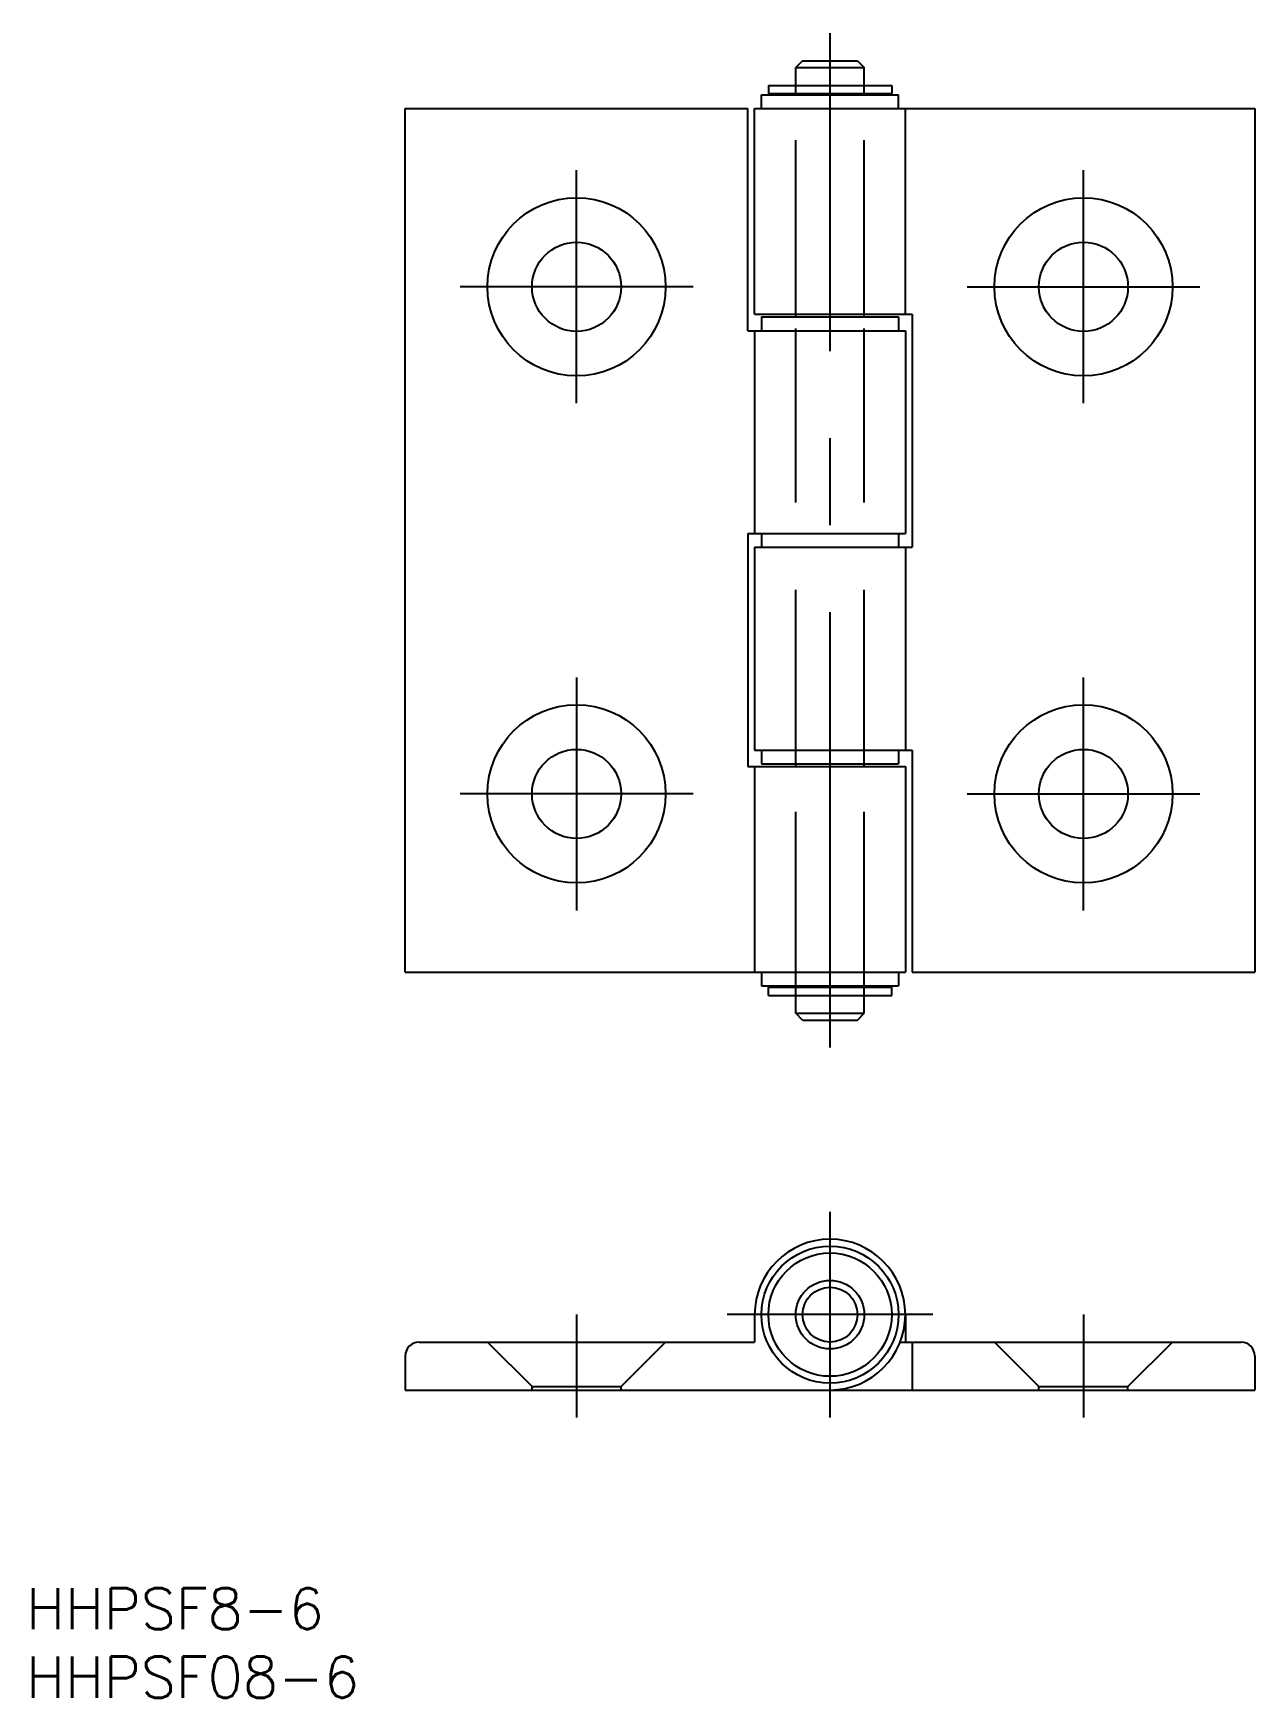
# Model space of a CAD drawing. Extents: x -58 to 31, y -28 to 93.
import ezdxf

# ---------------------------------------------------------------- set-up
doc = ezdxf.new("R2010")
doc.units = 0
doc.linetypes.add('CENTER', pattern=[50.8, 31.75, -6.35, 6.35, -6.35])
doc.linetypes.add('DASHED', pattern=[19.05, 12.7, -6.35])
doc.layers.get('0').update_dxf_attribs({"linetype": 'CONTINUOUS'})
doc.layers.add('CENTER', color=1, linetype='CENTER')
doc.styles.get("Standard").update_dxf_attribs({"font": 'txt.shx', "height": 3, "bigfont": 'bigfont.shx'})

msp = doc.modelspace()

# ---------------------------------------------------------------- linework, layer by layer
at = {"color": 7, "linetype": 'CONTINUOUS'}
for p, q in [((-2, 91.5), (-2.5, 91)), ((-2, 91.5), (2, 91.5)), ((2, 91.5), (2.5, 91)), ((-2.5, 91), (2.5, 91)), ((-2.5, 89.7), (-2.5, 91)), ((2.5, 89.7), (2.5, 91)), ((-5, 89), (5, 89)), ((-5, 88), (-5, 89)), ((-4.5, 89.7), (4.5, 89.7)), ((-4.5, 89.7), (-4.5, 89.1)), ((-4.5, 89.1), (4.5, 89.1)), ((-2.5, 89), (-2.5, 89.1)), ((2.5, 89), (2.5, 89.1)), ((4.5, 89.7), (4.5, 89.1)), ((5, 88), (5, 89)), ((-31, 88), (-6, 88)), ((-31, 25), (-31, 88)), ((-6, 71.8), (-6, 88)), ((-5.5, 88), (31, 88)), ((-5.5, 73), (-5.5, 88)), ((5.5, 73), (5.5, 88)), ((31, 88), (31, 25)), ((-5.5, 73), (6, 73)), ((-2.5, 72.8), (-2.5, 73)), ((2.5, 72.8), (2.5, 73)), ((6, 73), (6, 56)), ((-6, 71.8), (5.5, 71.8)), ((-5.5, 71.8), (-5.5, 57)), ((-5, 72.8), (5, 72.8)), ((-5, 72.8), (-5, 71.8)), ((5, 72.8), (5, 71.8)), ((5.5, 71.8), (5.5, 57)), ((-6, 57), (-6, 40)), ((-6, 57), (5.5, 57)), ((-5.5, 56), (-5.5, 41.2)), ((-5.5, 56), (6, 56)), ((-5, 57), (-5, 56)), ((5, 57), (5, 56)), ((5.5, 56), (5.5, 41.2)), ((-5.5, 41.2), (6, 41.2)), ((-5, 41.2), (-5, 40.2)), ((-5, 40.2), (5, 40.2)), ((-2.5, 40), (-2.5, 40.2)), ((2.5, 40), (2.5, 40.2)), ((5, 41.2), (5, 40.2)), ((6, 41.2), (6, 25)), ((-6, 40), (5.5, 40)), ((-5.5, 40), (-5.5, 25)), ((5.5, 40), (5.5, 25)), ((-31, 25), (5.5, 25)), ((-5, 25), (-5, 24)), ((5, 25), (5, 24)), ((6, 25), (31, 25)), ((-5, 24), (5, 24)), ((-4.5, 23.9), (4.5, 23.9)), ((-4.5, 23.3), (-4.5, 23.9)), ((-4.5, 23.3), (4.5, 23.3)), ((-2.5, 23.9), (-2.5, 24)), ((-2.5, 22), (-2.5, 23.3)), ((2.5, 23.9), (2.5, 24)), ((2.5, 22), (2.5, 23.3)), ((4.5, 23.3), (4.5, 23.9)), ((-2.5, 22), (2.5, 22)), ((-2, 21.5), (-2.5, 22)), ((2, 21.5), (2.5, 22)), ((-2, 21.5), (2, 21.5)), ((-5.5, 0), (-5.5, -2)), ((5.5, 0), (5.5, -2)), ((-30, -2), (-5.5, -2)), ((5.12, -2), (30, -2)), ((6, -2), (6, -5.5)), ((-31, -3), (-31, -5.5)), ((31, -3), (31, -5.5)), ((-31, -5.5), (31, -5.5))]:
    msp.add_line(p, q, dxfattribs=at)
at = {"color": 3, "linetype": 'DASHED'}
for p, q in [((-2.5, 89.1), (-2.5, 89.7)), ((-2.5, 73), (-2.5, 89)), ((2.5, 89.1), (2.5, 89.7)), ((2.5, 73), (2.5, 89)), ((-2.5, 40.2), (-2.5, 72.8)), ((2.5, 40.2), (2.5, 72.8)), ((-2.5, 24), (-2.5, 40)), ((2.5, 24), (2.5, 40)), ((-2.5, 23.3), (-2.5, 23.9)), ((2.5, 23.3), (2.5, 23.9)), ((-25, -2), (-21.75, -5.25)), ((-12, -2), (-15.25, -5.25)), ((12, -2), (15.25, -5.25)), ((25, -2), (21.75, -5.25)), ((-21.75, -5.25), (-15.25, -5.25)), ((-21.75, -5.5), (-21.75, -5.25)), ((-15.25, -5.5), (-15.25, -5.25)), ((15.25, -5.25), (21.75, -5.25)), ((15.25, -5.5), (15.25, -5.25)), ((21.75, -5.5), (21.75, -5.25))]:
    msp.add_line(p, q, dxfattribs=at)
at = {"color": 7, "linetype": 'CONTINUOUS'}
for centre, radius in [((-18.5, 75), 6.5), ((18.5, 75), 6.5), ((-18.5, 75), 3.25), ((18.5, 75), 3.25), ((-18.5, 38), 6.5), ((18.5, 38), 6.5), ((-18.5, 38), 3.25), ((18.5, 38), 3.25), ((0, 0), 5), ((0, 0), 4.5), ((0, 0), 2.5), ((0, 0), 2)]:
    msp.add_circle(centre, radius, dxfattribs=at)
for centre, radius, start, end in [((0, 0), 5.5, 270, 180), ((-30, -3), 1, 90, 180), ((30, -3), 1, 0, 90)]:
    msp.add_arc(centre, radius, start, end, dxfattribs=at)
at = {"layer": 'CENTER', "color": 1, "linetype": 'CENTER'}
for p, q in [((0, 19.5), (0, 93.5)), ((0, 91), (0, 91.5)), ((-18.5, 66.5), (-18.5, 83.5)), ((18.5, 66.5), (18.5, 83.5)), ((-10, 75), (-27, 75)), ((10, 75), (27, 75)), ((-18.5, 46.5), (-18.5, 29.5)), ((18.5, 29.5), (18.5, 46.5)), ((-10, 38), (-27, 38)), ((10, 38), (27, 38)), ((0, -7.5), (0, 7.5)), ((-18.5, 0), (-18.5, -7.5)), ((7.5, 0), (-7.5, 0)), ((18.5, 0), (18.5, -7.5))]:
    msp.add_line(p, q, dxfattribs=at)

# ---------------------------------------------------------------- texts
at = {"color": 7, "linetype": 'CONTINUOUS'}
for s, p in [('HHPSF8-6', (-58.67, -22.95)), ('HHPSF08-6', (-58.67, -27.95))]:
    msp.add_text(s, height=3, dxfattribs=at).set_placement(p)

doc.saveas('drawing.dxf')
